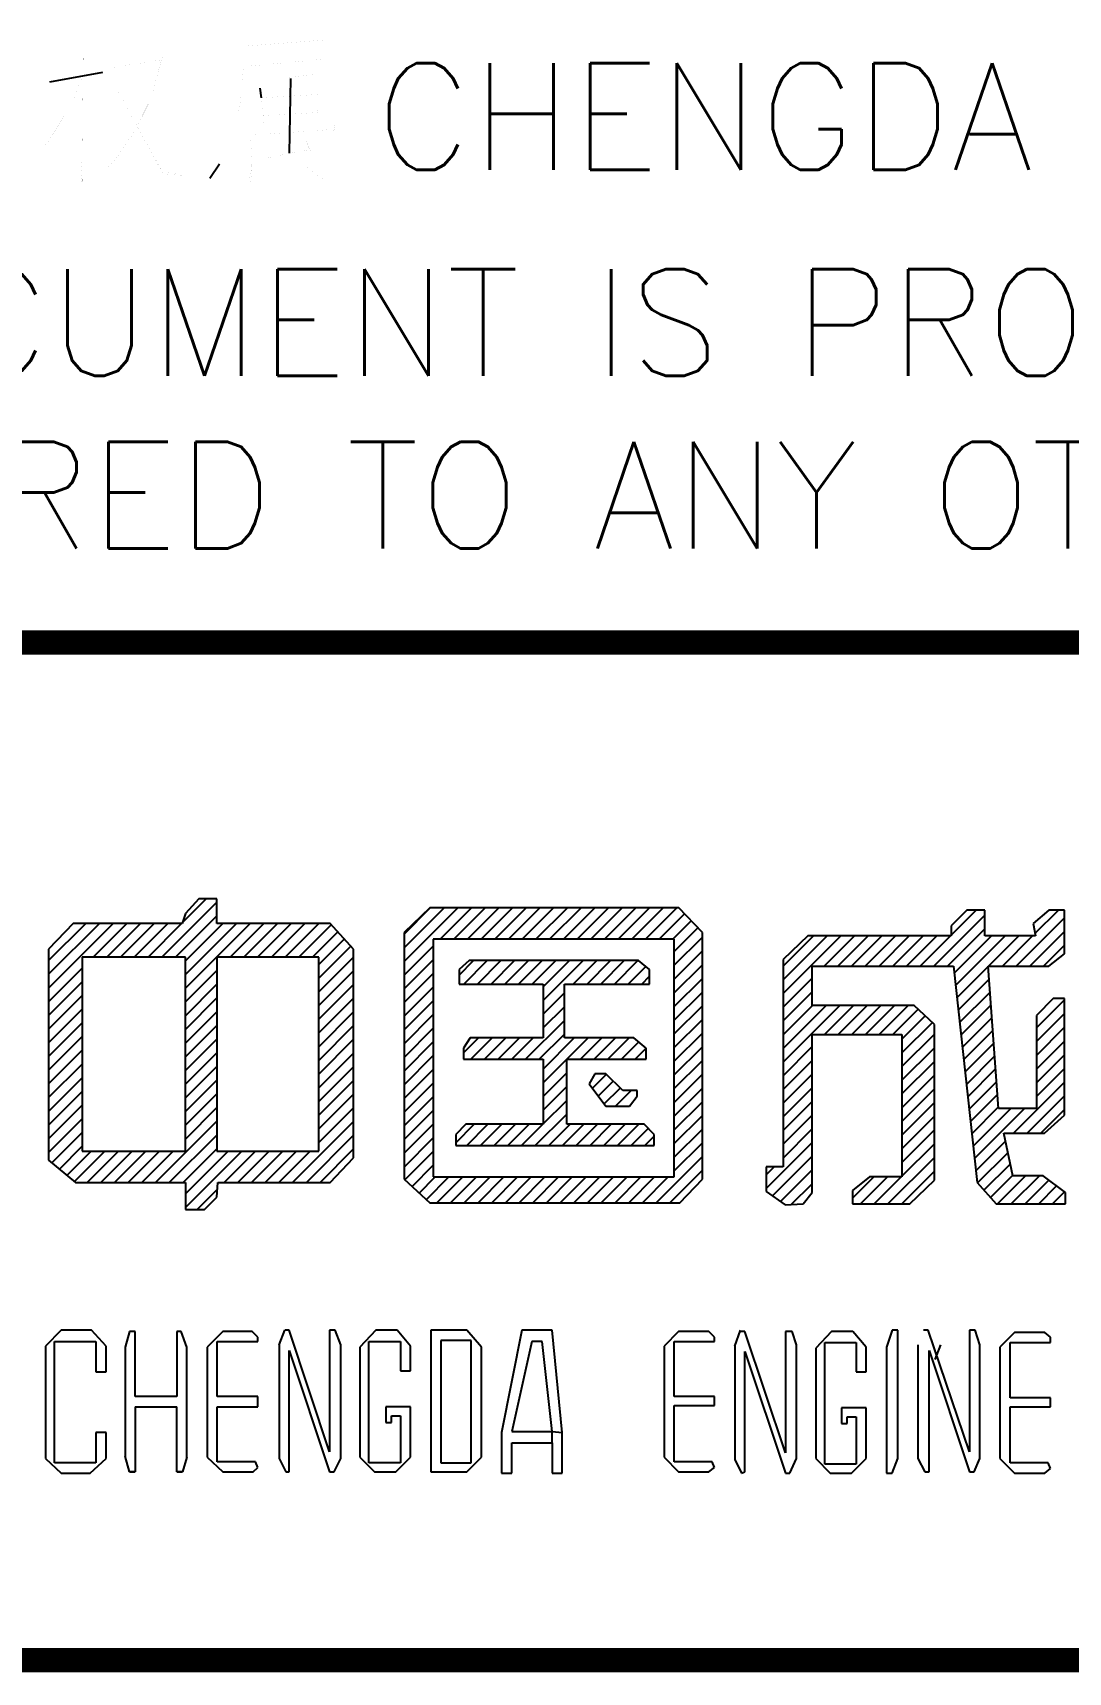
# Model space of a CAD drawing. Extents: x 16825 to 205982, y -10874 to 68273.
# Drawn here: x 178664 to 179412, y 27979 to 29163 of the extents above; entities that cross this region are included whole.
import ezdxf

# ---------------------------------------------------------------- set-up
doc = ezdxf.new("R2010")
doc.units = 0
doc.header["$LTSCALE"] = 5
doc.header["$MEASUREMENT"] = 0
doc.layers.add('TK', color=3, linetype='CONTINUOUS')
doc.styles.add('ROMANS', font='romans')

msp = doc.modelspace()

# ---------------------------------------------------------------- linework, layer by layer
at = {"layer": 'TK'}
for p, q in [((178714.319, 29134.497), (178676.059, 29127.541)), ((178829.1, 29116.237), (178828.23, 29123.193)), ((178849.969, 29130.149), (178849.1, 29076.237)), ((178798.666, 29068.411), (178791.709, 29057.977)), ((178757.036, 28495.474), (178796.856, 28535.294)), ((178771.899, 28520.237), (178789.257, 28537.595)), ((178783.895, 28537.595), (178774.175, 28527.065)), ((178796.856, 28537.595), (178783.895, 28537.595)), ((178796.856, 28519.775), (178796.856, 28537.595)), ((178932.129, 28492.376), (178970.868, 28531.115)), ((178932.129, 28502.276), (178960.968, 28531.115)), ((178932.129, 28512.175), (178951.069, 28531.115)), ((178950.76, 28531.115), (178932.129, 28513.294)), ((179130.584, 28531.115), (178950.76, 28531.115)), ((178958.087, 28508.434), (178980.767, 28531.115)), ((178967.986, 28508.434), (178990.667, 28531.115)), ((178977.886, 28508.434), (179000.566, 28531.115)), ((178987.785, 28508.434), (179010.466, 28531.115)), ((178997.685, 28508.434), (179020.365, 28531.115)), ((179007.584, 28508.434), (179030.265, 28531.115)), ((179017.484, 28508.434), (179040.164, 28531.115)), ((179027.383, 28508.434), (179050.064, 28531.115)), ((179037.283, 28508.434), (179059.963, 28531.115)), ((179047.182, 28508.434), (179069.863, 28531.115)), ((179057.081, 28508.434), (179079.762, 28531.115)), ((179066.981, 28508.434), (179089.662, 28531.115)), ((179076.88, 28508.434), (179099.561, 28531.115)), ((179086.78, 28508.434), (179109.461, 28531.115)), ((179096.679, 28508.434), (179119.36, 28531.115)), ((179106.579, 28508.434), (179129.26, 28531.115)), ((179147.595, 28513.294), (179130.584, 28531.115)), ((179327.419, 28511.486), (179345.428, 28529.495)), ((179338.759, 28529.495), (179327.419, 28518.155)), ((179351.72, 28529.495), (179338.759, 28529.495)), ((179351.72, 28510.864), (179351.72, 28529.495)), ((179397.891, 28529.495), (179386.551, 28519.775)), ((179387.867, 28512.536), (179404.825, 28529.495)), ((179409.231, 28529.495), (179397.891, 28529.495)), ((179409.231, 28497.904), (179409.231, 28529.495)), ((178675.353, 28473.188), (178721.939, 28519.775)), ((178675.353, 28483.087), (178712.04, 28519.775)), ((178675.353, 28492.987), (178702.14, 28519.775)), ((178693.173, 28519.775), (178675.353, 28501.144)), ((178771.745, 28519.775), (178693.173, 28519.775)), ((178707.538, 28495.474), (178731.839, 28519.775)), ((178717.438, 28495.474), (178741.738, 28519.775)), ((178727.337, 28495.474), (178751.638, 28519.775)), ((178737.237, 28495.474), (178761.537, 28519.775)), ((178747.136, 28495.474), (178771.437, 28519.775)), ((178766.935, 28495.474), (178796.856, 28525.394)), ((178774.175, 28527.065), (178771.745, 28519.775)), ((178774.175, 28473.015), (178820.934, 28519.775)), ((178774.175, 28482.915), (178811.035, 28519.775)), ((178774.175, 28492.814), (178801.135, 28519.775)), ((178878.668, 28519.775), (178796.856, 28519.775)), ((178806.533, 28495.474), (178830.834, 28519.775)), ((178816.433, 28495.474), (178840.733, 28519.775)), ((178826.332, 28495.474), (178850.633, 28519.775)), ((178836.232, 28495.474), (178860.532, 28519.775)), ((178846.131, 28495.474), (178870.432, 28519.775)), ((178856.031, 28495.474), (178879.462, 28518.905)), ((178895.678, 28501.144), (178878.668, 28519.775)), ((179116.478, 28508.434), (179134.772, 28526.728)), ((179126.378, 28508.434), (179139.607, 28521.663)), ((179127.344, 28499.501), (179144.441, 28516.598)), ((179314.827, 28488.994), (179351.72, 28525.887)), ((179327.419, 28518.155), (179327.419, 28510.864)), ((179374.224, 28488.994), (179409.231, 28524.001)), ((179386.551, 28519.775), (179388.171, 28510.864)), ((178865.93, 28495.474), (178884.187, 28513.73)), ((178870.568, 28490.212), (178888.911, 28508.556)), ((178932.129, 28513.294), (178932.129, 28335.09)), ((179127.344, 28508.434), (178953.19, 28508.434)), ((178953.19, 28508.434), (178953.19, 28336.71)), ((179127.344, 28489.601), (179147.595, 28509.852)), ((179127.344, 28336.71), (179127.344, 28508.434)), ((179147.595, 28335.09), (179147.595, 28513.294)), ((179205.916, 28469.178), (179247.602, 28510.864)), ((179205.916, 28479.078), (179237.702, 28510.864)), ((179205.916, 28488.977), (179227.803, 28510.864)), ((179223.736, 28510.864), (179205.916, 28493.854)), ((179327.419, 28510.864), (179223.736, 28510.864)), ((179235.631, 28488.994), (179257.501, 28510.864)), ((179245.53, 28488.994), (179267.401, 28510.864)), ((179255.43, 28488.994), (179277.3, 28510.864)), ((179265.329, 28488.994), (179287.2, 28510.864)), ((179275.229, 28488.994), (179297.099, 28510.864)), ((179285.128, 28488.994), (179306.999, 28510.864)), ((179295.028, 28488.994), (179316.898, 28510.864)), ((179304.927, 28488.994), (179326.798, 28510.864)), ((179324.726, 28488.994), (179351.72, 28515.987)), ((179329.587, 28483.955), (179356.496, 28510.864)), ((179330.559, 28475.027), (179366.396, 28510.864)), ((179388.171, 28510.864), (179351.72, 28510.864)), ((179354.425, 28488.994), (179376.295, 28510.864)), ((179364.324, 28488.994), (179386.195, 28510.864)), ((179384.123, 28488.994), (179409.231, 28514.102)), ((178675.353, 28501.144), (178675.353, 28348.86)), ((178699.653, 28495.474), (178699.653, 28355.34)), ((178774.175, 28495.474), (178699.653, 28495.474)), ((178774.175, 28355.34), (178774.175, 28495.474)), ((178796.856, 28495.474), (178796.856, 28355.34)), ((178870.568, 28495.474), (178796.856, 28495.474)), ((178870.568, 28480.312), (178893.636, 28503.381)), ((178870.568, 28470.413), (178895.678, 28495.523)), ((178870.568, 28355.34), (178870.568, 28495.474)), ((178895.678, 28350.48), (178895.678, 28501.144)), ((178932.129, 28482.477), (178953.19, 28503.537)), ((178932.129, 28472.577), (178953.19, 28493.638)), ((178971.82, 28482.57), (178982.294, 28493.044)), ((178979.11, 28493.044), (178971.82, 28486.564)), ((178975.183, 28476.034), (178992.194, 28493.044)), ((179101.423, 28493.044), (178979.11, 28493.044)), ((178985.083, 28476.034), (179002.093, 28493.044)), ((178994.982, 28476.034), (179011.993, 28493.044)), ((179004.882, 28476.034), (179021.892, 28493.044)), ((179014.781, 28476.034), (179031.792, 28493.044)), ((179024.681, 28476.034), (179041.691, 28493.044)), ((179032.572, 28464.126), (179061.49, 28493.044)), ((179032.572, 28474.025), (179051.591, 28493.044)), ((179054.379, 28476.034), (179071.39, 28493.044)), ((179064.279, 28476.034), (179081.289, 28493.044)), ((179074.178, 28476.034), (179091.189, 28493.044)), ((179084.078, 28476.034), (179101.088, 28493.044)), ((179109.524, 28486.564), (179101.423, 28493.044)), ((179127.344, 28479.702), (179147.595, 28499.952)), ((179205.916, 28493.854), (179205.916, 28344)), ((179394.023, 28488.994), (179409.231, 28504.202)), ((179397.891, 28488.994), (179409.231, 28497.904)), ((178675.353, 28463.288), (178699.653, 28487.589)), ((178774.175, 28463.116), (178796.856, 28485.796)), ((178870.568, 28460.513), (178895.678, 28485.624)), ((178932.129, 28462.678), (178953.19, 28483.738)), ((178971.82, 28486.564), (178971.82, 28476.034)), ((179093.977, 28476.034), (179106.737, 28488.793)), ((179103.877, 28476.034), (179109.524, 28481.68)), ((179109.524, 28476.034), (179109.524, 28486.564)), ((179127.344, 28469.802), (179147.595, 28490.053)), ((179226.977, 28488.994), (179329.039, 28488.994)), ((179226.977, 28460.643), (179226.977, 28488.994)), ((179329.039, 28488.994), (179346.05, 28332.66)), ((179331.53, 28466.099), (179354.168, 28488.737)), ((179354.15, 28488.994), (179397.891, 28488.994)), ((179361.44, 28386.121), (179354.15, 28488.994)), ((178675.353, 28453.389), (178699.653, 28477.689)), ((178774.175, 28453.216), (178796.856, 28475.897)), ((178870.568, 28450.614), (178895.678, 28475.724)), ((178932.129, 28452.778), (178953.19, 28473.839)), ((178971.82, 28476.034), (179032.572, 28476.034)), ((179032.572, 28476.034), (179032.572, 28437.153)), ((179032.572, 28454.226), (179047.962, 28469.616)), ((179047.962, 28476.034), (179109.524, 28476.034)), ((179047.962, 28437.153), (179047.962, 28476.034)), ((179127.344, 28459.903), (179147.595, 28480.153)), ((179127.344, 28450.003), (179147.595, 28470.254)), ((179205.916, 28459.279), (179226.977, 28480.339)), ((179205.916, 28449.379), (179226.977, 28470.44)), ((179332.502, 28457.171), (179354.823, 28479.493)), ((179333.473, 28448.243), (179355.478, 28470.248)), ((178675.353, 28443.489), (178699.653, 28467.79)), ((178675.353, 28433.59), (178699.653, 28457.89)), ((178774.175, 28443.317), (178796.856, 28465.997)), ((178870.568, 28440.714), (178895.678, 28465.825)), ((178932.129, 28442.879), (178953.19, 28463.939)), ((179032.572, 28444.327), (179047.962, 28459.717)), ((179127.344, 28440.104), (179147.595, 28460.354)), ((179205.916, 28419.681), (179246.878, 28460.643)), ((179205.916, 28429.58), (179236.979, 28460.643)), ((179205.916, 28439.48), (179227.079, 28460.643)), ((179300.688, 28460.643), (179226.977, 28460.643)), ((179235.717, 28439.583), (179256.778, 28460.643)), ((179245.617, 28439.583), (179266.677, 28460.643)), ((179255.516, 28439.583), (179276.577, 28460.643)), ((179265.416, 28439.583), (179286.476, 28460.643)), ((179275.315, 28439.583), (179296.376, 28460.643)), ((179285.215, 28439.583), (179303.562, 28457.93)), ((179315.269, 28446.873), (179300.688, 28460.643)), ((179334.445, 28439.315), (179356.133, 28461.004)), ((179401.131, 28465.503), (179388.981, 28453.353)), ((179388.981, 28444.354), (179409.231, 28464.604)), ((179409.231, 28465.503), (179401.131, 28465.503)), ((179409.231, 28381.261), (179409.231, 28465.503)), ((178675.353, 28423.69), (178699.653, 28447.991)), ((178774.175, 28433.417), (178796.856, 28456.098)), ((178774.175, 28423.518), (178796.856, 28446.198)), ((178870.568, 28430.815), (178895.678, 28455.926)), ((178870.568, 28420.915), (178895.678, 28446.026)), ((178932.129, 28432.979), (178953.19, 28454.04)), ((179019.907, 28421.762), (179047.962, 28449.817)), ((179127.344, 28430.204), (179147.595, 28450.455)), ((179291.778, 28436.247), (179308.653, 28453.121)), ((179291.778, 28426.347), (179313.744, 28448.313)), ((179315.269, 28334.28), (179315.269, 28446.873)), ((179335.416, 28430.387), (179356.788, 28451.759)), ((179388.981, 28434.454), (179409.231, 28454.705)), ((179388.981, 28453.353), (179388.981, 28386.121)), ((178675.353, 28413.791), (178699.653, 28438.092)), ((178774.175, 28413.618), (178796.856, 28436.299)), ((178870.568, 28411.016), (178895.678, 28436.127)), ((178932.129, 28423.08), (178953.19, 28444.14)), ((178932.129, 28413.18), (178953.19, 28434.241)), ((178975.06, 28426.413), (178985.8, 28437.153)), ((178979.92, 28437.153), (178975.06, 28429.862)), ((179032.572, 28437.153), (178979.92, 28437.153)), ((178980.309, 28421.762), (178995.699, 28437.153)), ((178990.208, 28421.762), (179005.599, 28437.153)), ((179000.108, 28421.762), (179015.498, 28437.153)), ((179010.007, 28421.762), (179025.398, 28437.153)), ((179029.806, 28421.762), (179047.962, 28439.918)), ((179032.572, 28414.628), (179055.096, 28437.153)), ((179098.183, 28437.153), (179047.962, 28437.153)), ((179049.605, 28421.762), (179064.996, 28437.153)), ((179059.505, 28421.762), (179074.895, 28437.153)), ((179069.404, 28421.762), (179084.795, 28437.153)), ((179079.304, 28421.762), (179094.694, 28437.153)), ((179089.203, 28421.762), (179101.709, 28434.268)), ((179107.094, 28429.862), (179098.183, 28437.153)), ((179127.344, 28420.305), (179147.595, 28440.555)), ((179226.977, 28439.583), (179291.778, 28439.583)), ((179226.977, 28325.37), (179226.977, 28439.583)), ((179291.778, 28416.448), (179315.269, 28439.938)), ((179291.778, 28439.583), (179291.778, 28336.71)), ((179336.387, 28421.459), (179357.443, 28442.515)), ((179388.981, 28424.555), (179409.231, 28444.805)), ((179388.981, 28414.655), (179409.231, 28434.906)), ((178675.353, 28403.891), (178699.653, 28428.192)), ((178774.175, 28403.719), (178796.856, 28426.399)), ((178870.568, 28401.116), (178895.678, 28426.227)), ((178932.129, 28403.281), (178953.19, 28424.341)), ((178975.06, 28429.862), (178975.06, 28421.762)), ((178975.06, 28421.762), (179032.572, 28421.762)), ((179032.572, 28421.762), (179032.572, 28374.781)), ((179032.572, 28404.729), (179049.582, 28421.739)), ((179049.582, 28421.762), (179107.094, 28421.762)), ((179049.582, 28374.781), (179049.582, 28421.762)), ((179099.103, 28421.762), (179107.094, 28429.753)), ((179107.094, 28421.762), (179107.094, 28429.862)), ((179127.344, 28410.405), (179147.595, 28430.656)), ((179205.916, 28409.781), (179226.977, 28430.842)), ((179291.778, 28406.548), (179315.269, 28430.039)), ((179337.359, 28412.531), (179358.099, 28433.271)), ((179338.33, 28403.603), (179358.754, 28424.026)), ((179388.981, 28404.756), (179409.231, 28425.006)), ((178675.353, 28393.992), (178699.653, 28418.293)), ((178774.175, 28393.819), (178796.856, 28416.5)), ((178870.568, 28391.217), (178895.678, 28416.328)), ((178932.129, 28393.381), (178953.19, 28414.442)), ((179032.572, 28394.829), (179049.582, 28411.839)), ((179069.833, 28411.232), (179065.782, 28403.942)), ((179068.183, 28400.742), (179078.303, 28410.862)), ((179077.933, 28411.232), (179069.833, 28411.232)), ((179090.083, 28399.082), (179077.933, 28411.232)), ((179127.344, 28400.506), (179147.595, 28420.756)), ((179127.344, 28390.606), (179147.595, 28410.857)), ((179205.916, 28399.882), (179226.977, 28420.942)), ((179205.916, 28389.982), (179226.977, 28411.043)), ((179291.778, 28396.649), (179315.269, 28420.139)), ((179291.778, 28386.749), (179315.269, 28410.24)), ((179339.302, 28394.675), (179359.409, 28414.782)), ((179388.981, 28394.856), (179409.231, 28415.107)), ((178675.353, 28384.092), (178699.653, 28408.393)), ((178675.353, 28374.193), (178699.653, 28398.494)), ((178774.175, 28383.92), (178796.856, 28406.601)), ((178870.568, 28381.317), (178895.678, 28406.428)), ((178932.129, 28383.482), (178953.19, 28404.543)), ((179032.572, 28384.93), (179049.582, 28401.94)), ((179065.782, 28403.942), (179077.933, 28387.741)), ((179072.425, 28395.085), (179083.253, 28405.912)), ((179076.668, 28389.428), (179088.202, 28400.962)), ((179084.881, 28387.741), (179096.221, 28399.082)), ((179100.613, 28399.082), (179090.083, 28399.082)), ((179100.613, 28395.031), (179100.613, 28399.082)), ((179127.344, 28380.707), (179147.595, 28400.957)), ((179205.916, 28380.083), (179226.977, 28401.143)), ((179291.778, 28376.85), (179315.269, 28400.34)), ((179340.273, 28385.747), (179360.064, 28405.537)), ((179372.325, 28368.301), (179409.231, 28405.207)), ((178675.353, 28364.293), (178699.653, 28388.594)), ((178774.175, 28374.02), (178796.856, 28396.701)), ((178774.175, 28364.121), (178796.856, 28386.802)), ((178870.568, 28371.418), (178895.678, 28396.529)), ((178870.568, 28361.518), (178895.678, 28386.629)), ((178932.129, 28373.582), (178953.19, 28394.643)), ((179032.572, 28375.03), (179049.582, 28392.04)), ((179077.933, 28387.741), (179094.943, 28387.741)), ((179094.78, 28387.741), (179095.513, 28388.474)), ((179094.943, 28387.741), (179100.613, 28395.031)), ((179127.344, 28370.807), (179147.595, 28391.058)), ((179205.916, 28370.183), (179226.977, 28391.244)), ((179291.778, 28366.95), (179315.269, 28390.441)), ((179341.245, 28376.819), (179360.719, 28396.293)), ((179342.216, 28367.891), (179361.374, 28387.049)), ((179343.188, 28358.963), (179370.346, 28386.121)), ((179344.159, 28350.035), (179380.246, 28386.121)), ((179388.981, 28386.121), (179361.44, 28386.121)), ((179382.224, 28368.301), (179409.231, 28395.308)), ((178675.353, 28354.394), (178699.653, 28378.695)), ((178752.614, 28332.66), (178796.856, 28376.902)), ((178851.609, 28332.66), (178895.678, 28376.73)), ((178932.129, 28363.683), (178953.19, 28384.744)), ((178932.129, 28353.783), (178953.19, 28374.844)), ((178969.39, 28361.346), (178982.825, 28374.781)), ((178976.68, 28374.781), (178969.39, 28367.491)), ((179032.572, 28374.781), (178976.68, 28374.781)), ((178977.334, 28359.391), (178992.725, 28374.781)), ((178987.234, 28359.391), (179002.624, 28374.781)), ((178997.133, 28359.391), (179012.524, 28374.781)), ((179007.033, 28359.391), (179022.423, 28374.781)), ((179016.932, 28359.391), (179032.323, 28374.781)), ((179026.832, 28359.391), (179049.582, 28382.141)), ((179036.731, 28359.391), (179052.122, 28374.781)), ((179046.631, 28359.391), (179062.021, 28374.781)), ((179105.473, 28374.781), (179049.582, 28374.781)), ((179056.53, 28359.391), (179071.921, 28374.781)), ((179066.43, 28359.391), (179081.82, 28374.781)), ((179076.329, 28359.391), (179091.72, 28374.781)), ((179086.229, 28359.391), (179101.619, 28374.781)), ((179112.764, 28367.491), (179105.473, 28374.781)), ((179127.344, 28360.908), (179147.595, 28381.158)), ((179205.916, 28360.284), (179226.977, 28381.345)), ((179291.778, 28357.051), (179315.269, 28380.541)), ((179392.124, 28368.301), (179409.231, 28385.408)), ((179394.651, 28368.301), (179409.231, 28381.261)), ((178677.734, 28346.876), (178699.653, 28368.795)), ((178762.513, 28332.66), (178796.856, 28367.003)), ((178861.508, 28332.66), (178895.678, 28366.83)), ((178932.129, 28343.884), (178953.19, 28364.945)), ((178969.39, 28367.491), (178969.39, 28359.391)), ((179096.128, 28359.391), (179108.496, 28371.758)), ((179106.028, 28359.391), (179112.764, 28366.127)), ((179112.764, 28359.391), (179112.764, 28367.491)), ((179127.344, 28351.008), (179147.595, 28371.259)), ((179205.916, 28350.384), (179226.977, 28371.445)), ((179291.778, 28347.151), (179315.269, 28370.642)), ((179345.13, 28341.107), (179366.679, 28362.655)), ((179365.49, 28368.301), (179394.651, 28368.301)), ((179371.97, 28337.52), (179365.49, 28368.301)), ((178683.134, 28342.376), (178699.653, 28358.896)), ((178688.534, 28337.876), (178705.998, 28355.34)), ((178693.933, 28333.377), (178715.897, 28355.34)), ((178699.653, 28355.34), (178774.175, 28355.34)), ((178703.116, 28332.66), (178725.797, 28355.34)), ((178713.016, 28332.66), (178735.696, 28355.34)), ((178722.915, 28332.66), (178745.596, 28355.34)), ((178732.815, 28332.66), (178755.495, 28355.34)), ((178742.714, 28332.66), (178765.395, 28355.34)), ((178772.413, 28332.66), (178796.856, 28357.103)), ((178774.175, 28314.623), (178814.892, 28355.34)), ((178774.175, 28324.523), (178804.993, 28355.34)), ((178796.856, 28355.34), (178870.568, 28355.34)), ((178802.111, 28332.66), (178824.792, 28355.34)), ((178812.011, 28332.66), (178834.691, 28355.34)), ((178821.91, 28332.66), (178844.591, 28355.34)), ((178831.81, 28332.66), (178854.49, 28355.34)), ((178841.709, 28332.66), (178864.39, 28355.34)), ((178871.408, 28332.66), (178895.678, 28356.931)), ((178932.707, 28334.562), (178953.19, 28355.045)), ((178969.39, 28359.391), (179112.764, 28359.391)), ((179114.214, 28318.08), (179147.595, 28351.46)), ((179127.344, 28341.109), (179147.595, 28361.359)), ((179193.766, 28328.335), (179226.977, 28361.546)), ((179198.306, 28322.975), (179226.977, 28351.646)), ((179281.695, 28317.27), (179315.269, 28350.843)), ((179291.778, 28337.252), (179315.269, 28360.742)), ((179346.302, 28332.378), (179368.4, 28354.477)), ((178675.353, 28348.86), (178694.793, 28332.66)), ((178878.668, 28332.66), (178895.678, 28350.48)), ((178937.882, 28329.838), (178953.19, 28345.146)), ((179124.114, 28318.08), (179147.595, 28341.561)), ((179193.766, 28338.234), (179199.532, 28344)), ((179193.766, 28344), (179193.766, 28326.18)), ((179205.916, 28344), (179193.766, 28344)), ((179204.109, 28318.879), (179226.977, 28341.747)), ((179291.595, 28317.27), (179315.269, 28340.943)), ((179350.976, 28327.153), (179370.122, 28346.299)), ((178694.793, 28332.66), (178774.175, 28332.66)), ((178774.175, 28332.66), (178774.175, 28313.219)), ((178782.671, 28313.219), (178797.295, 28327.844)), ((178796.856, 28322.13), (178797.666, 28332.66)), ((178797.666, 28332.66), (178878.668, 28332.66)), ((178932.129, 28335.09), (178950.76, 28318.08)), ((178943.056, 28325.113), (178954.654, 28336.71)), ((178948.231, 28320.388), (178964.553, 28336.71)), ((178953.19, 28336.71), (179127.344, 28336.71)), ((178955.822, 28318.08), (178974.453, 28336.71)), ((178965.722, 28318.08), (178984.352, 28336.71)), ((178975.621, 28318.08), (178994.252, 28336.71)), ((178985.521, 28318.08), (179004.151, 28336.71)), ((178995.42, 28318.08), (179014.051, 28336.71)), ((179005.32, 28318.08), (179023.95, 28336.71)), ((179015.219, 28318.08), (179033.85, 28336.71)), ((179025.119, 28318.08), (179043.749, 28336.71)), ((179035.018, 28318.08), (179053.649, 28336.71)), ((179044.918, 28318.08), (179063.548, 28336.71)), ((179054.817, 28318.08), (179073.448, 28336.71)), ((179064.717, 28318.08), (179083.347, 28336.71)), ((179074.616, 28318.08), (179093.247, 28336.71)), ((179084.516, 28318.08), (179103.146, 28336.71)), ((179094.415, 28318.08), (179113.046, 28336.71)), ((179104.315, 28318.08), (179122.945, 28336.71)), ((179131.394, 28318.08), (179147.595, 28335.09)), ((179211.859, 28316.73), (179226.977, 28331.847)), ((179256.137, 28321.41), (179271.437, 28336.71)), ((179268.288, 28336.71), (179256.137, 28326.99)), ((179256.137, 28326.99), (179256.137, 28317.27)), ((179261.897, 28317.27), (179281.337, 28336.71)), ((179291.778, 28336.71), (179268.288, 28336.71)), ((179271.796, 28317.27), (179291.236, 28336.71)), ((179297.448, 28317.27), (179315.269, 28334.28)), ((179346.05, 28332.66), (179359.82, 28317.27)), ((179355.651, 28321.929), (179371.844, 28338.121)), ((179360.891, 28317.27), (179381.142, 28337.52)), ((179370.791, 28317.27), (179391.041, 28337.52)), ((179393.841, 28337.52), (179371.97, 28337.52)), ((179380.69, 28317.27), (179397.898, 28334.477)), ((179390.59, 28317.27), (179403.555, 28330.234)), ((179410.041, 28325.37), (179393.841, 28337.52)), ((178787.946, 28313.219), (178796.856, 28322.13)), ((178950.76, 28318.08), (179131.394, 28318.08)), ((179193.766, 28326.18), (179207.536, 28316.46)), ((179207.536, 28316.46), (179220.496, 28317.27)), ((179220.496, 28317.27), (179226.977, 28325.37)), ((179256.137, 28317.27), (179297.448, 28317.27)), ((179359.82, 28317.27), (179410.041, 28317.27)), ((179400.489, 28317.27), (179409.212, 28325.992)), ((179410.041, 28317.27), (179410.041, 28325.37)), ((178774.175, 28313.219), (178787.946, 28313.219)), ((178684.33, 28225.942), (178672.965, 28214.577)), ((178706.248, 28225.942), (178684.33, 28225.942)), ((178716.801, 28214.577), (178706.248, 28225.942)), ((178733.848, 28225.13), (178730.601, 28213.765)), ((178737.907, 28225.13), (178733.848, 28225.13)), ((178737.907, 28178.046), (178737.907, 28225.13)), ((178767.943, 28225.13), (178767.943, 28178.046)), ((178771.19, 28225.13), (178767.943, 28225.13)), ((178775.249, 28213.765), (178771.19, 28225.13)), ((178801.226, 28225.13), (178789.861, 28213.765)), ((178822.332, 28225.13), (178801.226, 28225.13)), ((178826.391, 28221.071), (178822.332, 28225.13)), ((178826.391, 28217.824), (178826.391, 28221.071)), ((178841.815, 28215.388), (178845.874, 28225.942)), ((178849.121, 28225.942), (178845.874, 28225.942)), ((178878.345, 28138.269), (178849.121, 28225.942)), ((178878.345, 28225.942), (178878.345, 28138.269)), ((178882.404, 28225.942), (178878.345, 28225.942)), ((178886.463, 28215.388), (178882.404, 28225.942)), ((178911.628, 28225.942), (178900.263, 28213.765)), ((178927.052, 28225.942), (178911.628, 28225.942)), ((178936.793, 28214.577), (178927.052, 28225.942)), ((178951.405, 28225.942), (178951.405, 28123.657)), ((178977.382, 28225.942), (178951.405, 28225.942)), ((178987.936, 28213.765), (178977.382, 28225.942)), ((179017.16, 28225.942), (179002.548, 28152.07)), ((179039.078, 28225.942), (179017.16, 28225.942)), ((179046.384, 28152.07), (179039.078, 28225.942)), ((179130.444, 28225.13), (179119.891, 28214.577)), ((179152.362, 28225.13), (179130.444, 28225.13)), ((179156.421, 28221.071), (179152.362, 28225.13)), ((179156.421, 28217.824), (179156.421, 28221.071)), ((179171.033, 28214.577), (179175.092, 28225.942)), ((179178.339, 28225.13), (179175.092, 28225.13)), ((179207.563, 28137.457), (179178.339, 28225.13)), ((179207.563, 28225.13), (179207.563, 28137.457)), ((179212.434, 28225.13), (179207.563, 28225.13)), ((179215.681, 28215.388), (179212.434, 28225.13)), ((179240.846, 28225.13), (179229.481, 28212.953)), ((179256.27, 28225.13), (179240.846, 28225.13)), ((179266.012, 28213.765), (179256.27, 28225.13)), ((179284.683, 28225.942), (179280.624, 28213.765)), ((179288.741, 28225.942), (179284.683, 28225.942)), ((179288.741, 28133.399), (179288.741, 28225.942)), ((179310.659, 28225.942), (179307.412, 28225.942)), ((179340.695, 28138.269), (179310.659, 28225.942)), ((179340.695, 28225.942), (179340.695, 28138.269)), ((179344.754, 28225.942), (179340.695, 28225.942)), ((179348.001, 28215.388), (179344.754, 28225.942)), ((179373.167, 28224.318), (179362.613, 28213.765)), ((179395.085, 28224.318), (179373.167, 28224.318)), ((179399.144, 28221.071), (179395.085, 28224.318)), ((179399.144, 28217.012), (179399.144, 28221.071)), ((178672.965, 28214.577), (178672.965, 28133.399)), ((178679.459, 28217.824), (178709.495, 28217.824)), ((178679.459, 28130.151), (178679.459, 28217.824)), ((178709.495, 28217.824), (178709.495, 28195.906)), ((178716.801, 28195.906), (178716.801, 28214.577)), ((178730.601, 28213.765), (178730.601, 28135.022)), ((178775.249, 28134.21), (178775.249, 28213.765)), ((178789.861, 28213.765), (178789.861, 28134.21)), ((178797.167, 28217.824), (178826.391, 28217.824)), ((178797.167, 28178.046), (178797.167, 28217.824)), ((178841.815, 28215.388), (178841.815, 28133.399)), ((178849.121, 28211.329), (178878.345, 28123.657)), ((178849.121, 28123.657), (178849.121, 28211.329)), ((178886.463, 28133.399), (178886.463, 28215.388)), ((178900.263, 28213.765), (178900.263, 28134.21)), ((178906.758, 28217.824), (178929.487, 28217.824)), ((178906.758, 28130.151), (178906.758, 28217.824)), ((178929.487, 28217.824), (178929.487, 28196.717)), ((178936.793, 28196.717), (178936.793, 28214.577)), ((178958.711, 28218.635), (178958.711, 28130.151)), ((178980.629, 28218.635), (178958.711, 28218.635)), ((178980.629, 28130.151), (178980.629, 28218.635)), ((178987.936, 28134.21), (178987.936, 28213.765)), ((179024.466, 28217.824), (179009.854, 28152.881)), ((179031.772, 28217.824), (179024.466, 28217.824)), ((179039.078, 28152.881), (179031.772, 28217.824)), ((179119.891, 28214.577), (179119.891, 28134.21)), ((179127.197, 28217.824), (179156.421, 28217.824)), ((179127.197, 28178.046), (179127.197, 28217.824)), ((179171.033, 28214.577), (179171.033, 28132.587)), ((179178.339, 28210.518), (179207.563, 28122.845)), ((179178.339, 28123.657), (179178.339, 28210.518)), ((179215.681, 28133.399), (179215.681, 28215.388)), ((179229.481, 28212.953), (179229.481, 28133.399)), ((179235.976, 28217.012), (179258.706, 28217.012)), ((179235.976, 28129.34), (179235.976, 28217.012)), ((179258.706, 28217.012), (179258.706, 28195.906)), ((179266.012, 28195.906), (179266.012, 28213.765)), ((179280.624, 28213.765), (179280.624, 28122.845)), ((179303.353, 28215.388), (179303.353, 28133.399)), ((179311.471, 28211.329), (179340.695, 28123.657)), ((179311.471, 28123.657), (179311.471, 28211.329)), ((179319.589, 28215.388), (179315.53, 28204.835)), ((179348.001, 28133.399), (179348.001, 28215.388)), ((179362.613, 28213.765), (179362.613, 28133.399)), ((179369.919, 28217.012), (179399.144, 28217.012)), ((179369.919, 28177.235), (179369.919, 28217.012)), ((178929.487, 28196.717), (178936.793, 28196.717)), ((178709.495, 28195.906), (178716.801, 28195.906)), ((179258.706, 28195.906), (179266.012, 28195.906)), ((178767.943, 28178.046), (178737.907, 28178.046)), ((178826.391, 28178.046), (178797.167, 28178.046)), ((178826.391, 28170.74), (178826.391, 28178.046)), ((179156.421, 28178.046), (179127.197, 28178.046)), ((179156.421, 28171.552), (179156.421, 28178.046)), ((179399.144, 28177.235), (179369.919, 28177.235)), ((179399.144, 28170.74), (179399.144, 28177.235)), ((178737.907, 28170.74), (178737.907, 28123.657)), ((178737.907, 28170.74), (178767.943, 28170.74)), ((178767.943, 28123.657), (178767.943, 28170.74)), ((178797.167, 28170.74), (178826.391, 28170.74)), ((178797.167, 28130.963), (178797.167, 28170.74)), ((178918.934, 28170.74), (178918.934, 28159.376)), ((178936.793, 28170.74), (178918.934, 28170.74)), ((178922.993, 28164.246), (178929.487, 28164.246)), ((178922.993, 28159.376), (178922.993, 28164.246)), ((178929.487, 28164.246), (178929.487, 28130.151)), ((178936.793, 28134.21), (178936.793, 28170.74)), ((179127.197, 28171.552), (179156.421, 28171.552)), ((179127.197, 28130.963), (179127.197, 28171.552)), ((179248.152, 28169.929), (179248.152, 28158.564)), ((179266.012, 28169.929), (179248.152, 28169.929)), ((179252.211, 28163.434), (179258.706, 28163.434)), ((179252.211, 28158.564), (179252.211, 28163.434)), ((179258.706, 28163.434), (179258.706, 28129.34)), ((179266.012, 28133.399), (179266.012, 28169.929)), ((179369.919, 28170.74), (179399.144, 28170.74)), ((179369.919, 28130.151), (179369.919, 28170.74)), ((178709.495, 28152.07), (178709.495, 28130.151)), ((178716.801, 28152.07), (178709.495, 28152.07)), ((178716.801, 28133.399), (178716.801, 28152.07)), ((178918.934, 28159.376), (178922.993, 28159.376)), ((179002.548, 28152.07), (179002.548, 28122.845)), ((179009.854, 28152.881), (179039.078, 28152.881)), ((179039.078, 28152.881), (179046.384, 28152.07)), ((179039.078, 28144.764), (179039.078, 28152.881)), ((179046.384, 28122.845), (179046.384, 28152.07)), ((179248.152, 28158.564), (179252.211, 28158.564)), ((179009.854, 28144.764), (179039.078, 28144.764)), ((179009.854, 28122.845), (179009.854, 28144.764)), ((179039.078, 28144.764), (179039.078, 28122.845)), ((178672.965, 28133.399), (178684.33, 28122.845)), ((178709.495, 28130.151), (178679.459, 28130.151)), ((178705.436, 28122.845), (178716.801, 28133.399)), ((178733.848, 28123.657), (178730.601, 28135.022)), ((178775.249, 28134.21), (178772.002, 28123.657)), ((178789.861, 28134.21), (178801.226, 28123.657)), ((178824.768, 28130.963), (178797.167, 28130.963)), ((178823.144, 28123.657), (178826.391, 28126.904)), ((178826.391, 28126.904), (178824.768, 28130.963)), ((178841.815, 28133.399), (178846.686, 28123.657)), ((178881.592, 28123.657), (178886.463, 28133.399)), ((178900.263, 28134.21), (178910.816, 28123.657)), ((178929.487, 28130.151), (178906.758, 28130.151)), ((178926.24, 28123.657), (178936.793, 28134.21)), ((178958.711, 28130.151), (178980.629, 28130.151)), ((178977.382, 28123.657), (178987.936, 28134.21)), ((179119.891, 28134.21), (179130.444, 28123.657)), ((179154.798, 28130.963), (179127.197, 28130.963)), ((179152.362, 28123.657), (179156.421, 28126.904)), ((179156.421, 28126.904), (179154.798, 28130.963)), ((179171.033, 28132.587), (179175.904, 28122.845)), ((179210.811, 28122.845), (179215.681, 28133.399)), ((179229.481, 28133.399), (179240.035, 28122.845)), ((179258.706, 28129.34), (179235.976, 28129.34)), ((179255.458, 28122.845), (179266.012, 28133.399)), ((179284.683, 28122.845), (179288.741, 28133.399)), ((179303.353, 28133.399), (179308.224, 28123.657)), ((179343.942, 28123.657), (179348.001, 28133.399)), ((179362.613, 28133.399), (179373.167, 28122.845)), ((179397.52, 28130.151), (179369.919, 28130.151)), ((179395.085, 28122.845), (179399.144, 28126.093)), ((179399.144, 28126.093), (179397.52, 28130.151)), ((178684.33, 28122.845), (178705.436, 28122.845)), ((178737.907, 28123.657), (178733.848, 28123.657)), ((178733.848, 28123.657), (178737.907, 28123.657)), ((178772.002, 28123.657), (178767.943, 28123.657)), ((178767.943, 28123.657), (178772.002, 28123.657)), ((178801.226, 28123.657), (178823.144, 28123.657)), ((178846.686, 28123.657), (178849.121, 28123.657)), ((178878.345, 28123.657), (178881.592, 28123.657)), ((178910.816, 28123.657), (178926.24, 28123.657)), ((178951.405, 28123.657), (178977.382, 28123.657)), ((179002.548, 28122.845), (179009.854, 28122.845)), ((179039.078, 28122.845), (179046.384, 28122.845)), ((179130.444, 28123.657), (179152.362, 28123.657)), ((179175.904, 28122.845), (179178.339, 28123.657)), ((179207.563, 28122.845), (179210.811, 28122.845)), ((179240.035, 28122.845), (179255.458, 28122.845)), ((179280.624, 28122.845), (179284.683, 28122.845)), ((179308.224, 28123.657), (179311.471, 28123.657)), ((179340.695, 28123.657), (179343.942, 28123.657)), ((179373.167, 28122.845), (179395.085, 28122.845))]:
    msp.add_line(p, q, dxfattribs=at)
for points, const_width in [([(178697.798, 29163.192), (178701.276, 29157.975), (178700.406, 29158.845), (178699.537, 29053.629), (178698.667, 29061.455), (178699.537, 29071.889)], 0.012), ([(178798.666, 29068.411), (178803.013, 29076.237), (178807.361, 29084.933), (178809.97, 29095.367), (178812.578, 29105.802), (178814.318, 29117.106), (178815.187, 29126.671), (178816.057, 29139.714), (178816.057, 29154.497), (178815.187, 29163.192)], 0.012), ([(178817.796, 29153.627), (178874.317, 29157.975), (178871.708, 29159.714), (178869.099, 29144.062), (178873.447, 29144.062), (178816.926, 29138.845)], 0.012), ([(178706.493, 29056.238), (178712.58, 29061.455), (178718.667, 29066.672), (178725.623, 29074.498), (178731.71, 29084.063), (178738.667, 29093.628), (178743.014, 29103.193), (178747.362, 29111.889), (178750.84, 29121.454), (178754.318, 29134.497), (178757.797, 29146.671), (178759.536, 29144.062), (178720.406, 29137.975)], 0.012), ([(178823.013, 29127.541), (178835.187, 29129.28), (178848.23, 29131.019), (178870.838, 29133.628), (178873.447, 29135.367)], 0.012), ([(178699.537, 29131.019), (178693.45, 29115.367), (178686.494, 29103.193), (178678.668, 29090.15), (178672.581, 29081.455), (178670.842, 29077.976)], 0.012), ([(178718.667, 29124.932), (178723.884, 29124.063), (178757.797, 29061.455), (178774.318, 29059.716), (178757.797, 29063.194), (178751.71, 29072.759)], 0.012), ([(178871.708, 29122.323), (178873.447, 29118.845), (178829.1, 29116.237), (178830.839, 29097.976), (178829.969, 29103.193), (178872.577, 29105.802), (178869.099, 29105.802), (178871.708, 29122.323)], 0.012), ([(178699.537, 29117.106), (178711.71, 29110.15), (178714.319, 29104.932)], 0.012), ([(178822.143, 29067.542), (178821.274, 29053.629), (178820.404, 29057.107), (178822.143, 29066.672), (178822.143, 29067.542), (178821.274, 29088.411), (178820.404, 29096.237), (178822.143, 29089.28), (178883.882, 29093.628), (178882.142, 29096.237), (178881.273, 29091.889), (178878.664, 29071.02), (178877.795, 29063.194), (178876.056, 29057.977), (178874.317, 29053.629), (178862.143, 29065.803), (178875.186, 29056.238)], 0.012), ([(178864.751, 29077.107), (178866.491, 29071.889), (178864.751, 29077.107), (178861.273, 29084.933), (178863.882, 29078.846), (178832.578, 29072.759)], 0.012), ([(177519.065, 28722.715), (183819.065, 28722.715)], 17.5), ([(177519.065, 27987.715), (181369.065, 27987.715)], 17.5)]:
    msp.add_lwpolyline(points, dxfattribs=dict(at, const_width=const_width))

# ---------------------------------------------------------------- texts
at = {"layer": 'TK', "style": 'ROMANS'}
for s, p in [('CHENGDA', (178911.466, 29064.207)), ('THIS DOCUMENT IS PROPERTY OF CHENGDA .  IT SHALL NOT BE REPRODUCED OR', (178193.959, 28915.423)), ("TRANSFERED TO ANY OTHER PARTY WITHOUT CHENGDA'S PERMISSION IN WRITTEN FORM.", (178193.959, 28790.756))]:
    msp.add_text(s, height=77, dxfattribs=at).set_placement(p)

doc.saveas('drawing.dxf')
